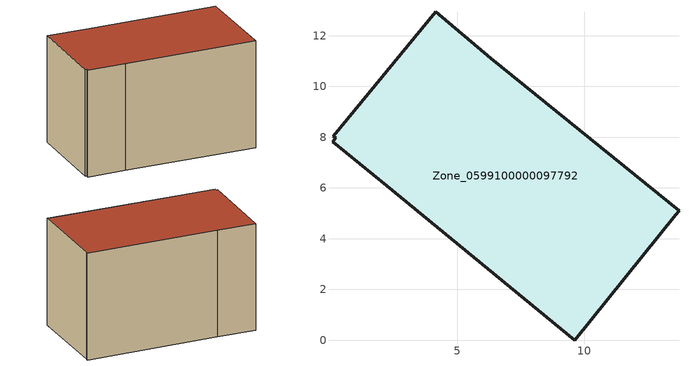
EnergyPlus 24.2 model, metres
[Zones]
Zone_0599100000097792
 floor ground (C_G): 0.08,7.82 0.22,7.98 0.12,8.03 4.15,12.94 6.32,11.11 13.74,5.09 13.61,4.94 9.63,0 2.23,6.08 z0
 wall outside (C_F): 9.63,0 13.61,4.94 13.74,5.09 6.32,11.11 4.15,12.94 0.12,8.03 0.22,7.98 0.08,7.82 2.23,6.08 9.63,0 z0:7.78
 roof outside (C_R): 0.22,7.98 0.08,7.82 2.23,6.08 9.63,0 13.61,4.94 13.74,5.09 6.32,11.11 4.15,12.94 0.12,8.03 z7.78
[BUILDING]
Pand.0599100000097792: North Axis=0; Terrain=City; Loads Convergence Tolerance Value=0.04; Temperature Convergence Tolerance Value=0.4; Solar Distribution=FullExterior; Maximum Number of Warmup Days=25; Minimum Number of Warmup Days=1
[Site:Location]
Rotterdam.The.Hague.AP_ZH_NLD Design_Conditions: Latitude=51.96; Longitude=4.45; Time Zone=1; Elevation=-4.5
[SITE:GROUNDTEMPERATURE:BUILDINGSURFACE]
18, 18, 18, 18, 18, 18, 18, 18, 18, 18, 18, 18
[MATERIAL] Thermal Absorptance=0.9; Solar Absorptance=0.7; Visible Absorptance=0.7
Name | Roughness | Thickness | Conductivity | Density | Specific Heat
G.TC.1946-1964 | MediumSmooth | 0.15 | 1 | 540 | 1210
F.TC.1946-1964 | Rough | 0.3 | 0.857143 | 1920 | 840
R.TC.1946-1964 | MediumRough | 0.2 | 0.235294 | 1500 | 1000
[CONSTRUCTION]
C_G: G.TC.1946-1964
C_F: F.TC.1946-1964
C_R: R.TC.1946-1964
[ZONE]
Zone_0599100000097792: Type=1; Multiplier=1; Ceiling Height=Autocalculate; Volume=Autocalculate; Floor Area=autocalculate; Part of Total Floor Area=Yes
[ZONEINFILTRATION:DESIGNFLOWRATE]
Infil_Zone_0599100000097792: Zone or ZoneList or Space or SpaceList=Zone_0599100000097792; Schedule=AlwaysOn; Design Flow Rate Calculation Method=Flow/Area; Flow Rate per Floor Area=0.003; Constant Term Coefficient=1; Temperature Term Coefficient=0; Velocity Term Coefficient=0; Velocity Squared Term Coefficient=0
[HVACTEMPLATE:ZONE:IDEALLOADSAIRSYSTEM]
Zone_0599100000097792: Maximum Heating Supply Air Temperature=50; Minimum Cooling Supply Air Temperature=13; Maximum Heating Supply Air Humidity Ratio=0.0156; Minimum Cooling Supply Air Humidity Ratio=0.0077; Heating Limit=NoLimit; Cooling Limit=NoLimit; Dehumidification Control Type=ConstantSensibleHeatRatio; Cooling Sensible Heat Ratio=0.7; Dehumidification Setpoint=60; Humidification Control Type=None; Humidification Setpoint=30; Outdoor Air Method=None; Outdoor Air Flow Rate per Person=0.00944; Outdoor Air Flow Rate per Zone Floor Area=0; Outdoor Air Flow Rate per Zone=0; Demand Controlled Ventilation Type=None; Outdoor Air Economizer Type=NoEconomizer; Heat Recovery Type=None; Sensible Heat Recovery Effectiveness=0.7; Latent Heat Recovery Effectiveness=0.65
[ZONECONTROL:THERMOSTAT]
ThermostatControl_Zone_0599100000097792: Zone or ZoneList=Zone_0599100000097792; Control Type Schedule=DualSetpointControlType; Control 1=Thermostat_Zone_0599100000097792; Temperature Difference Between Cutout And Setpoint=0
[THERMOSTATSETPOINT:DUALSETPOINT]
Thermostat_Zone_0599100000097792: Heating Setpoint Temperature Schedule=HeatingSetpoint_Zone_0599100000097792; Cooling Setpoint Temperature Schedule=CoolingSetpoint_Zone_0599100000097792
[SCHEDULE:COMPACT]
HeatingSetpoint_Zone_0599100000097792: Through: 12/31, For: AllDays, Until: 24:00, 21
CoolingSetpoint_Zone_0599100000097792: Through: 12/31, For: AllDays, Until: 24:00, 24
DualSetpointControlType: Through: 12/31, For: AllDays, Until: 24:00, 4
AlwaysOn: Through: 12/31, For: AllDays, Until: 24:00, 1
